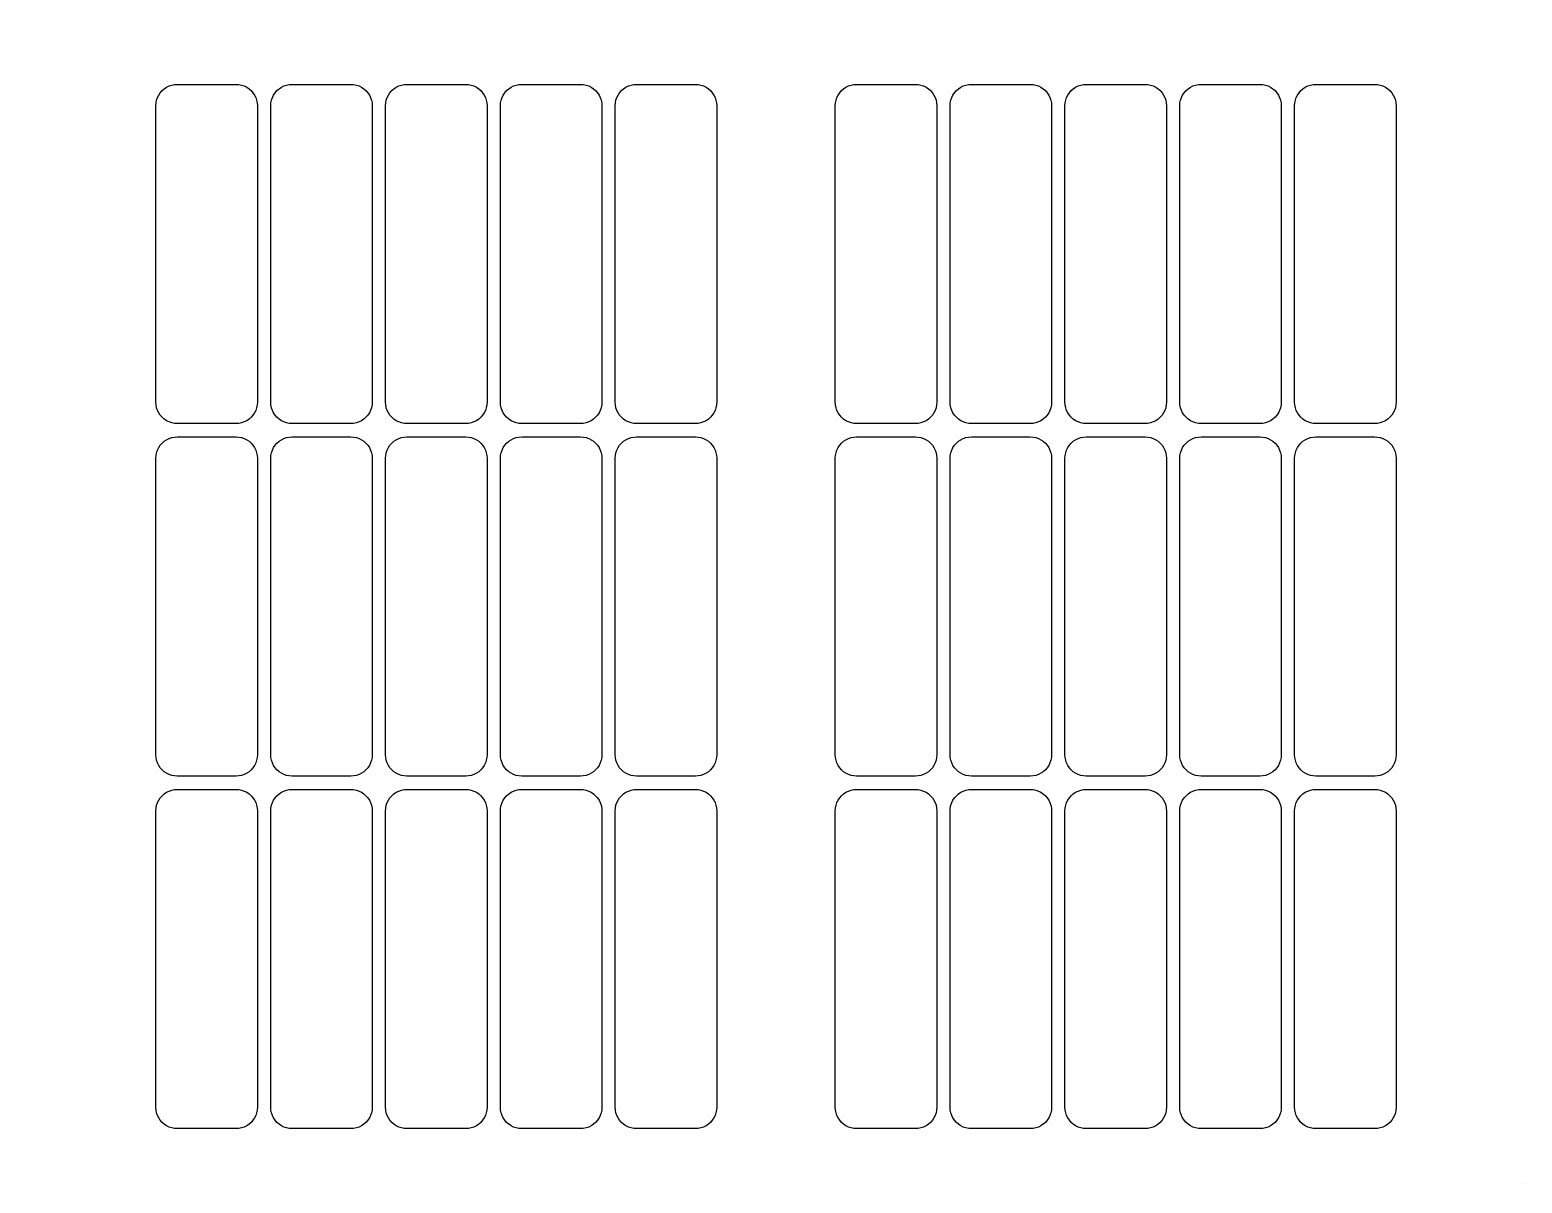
# Model space of a CAD drawing. Extents: x 0 to 279, y 0 to 216.
import ezdxf

# ---------------------------------------------------------------- set-up
doc = ezdxf.new("R2010")
doc.units = 0
doc.layers.add('ANCHOR', color=7, linetype='CONTINUOUS')
doc.layers.add('CUT', color=1, linetype='CONTINUOUS')

msp = doc.modelspace()

# ---------------------------------------------------------------- linework, layer by layer
at = {"layer": 'ANCHOR'}
for points in [[(0, 215.9), (0.01, 215.9), (0.01, 215.89), (0, 215.89)], [(279.39, 0.01), (279.4, 0.01), (279.4, 0), (279.39, 0)]]:
    msp.add_lwpolyline(points, close=True, dxfattribs=at)
at = {"layer": 'CUT'}
for points in [[(38.6, 205.7), (39.1221, 205.6658), (39.6353, 205.5637), (40.1307, 205.3955), (40.6, 205.1641), (41.035, 204.8734), (41.4284, 204.5284), (41.7734, 204.135), (42.0641, 203.7), (42.2955, 203.2307), (42.4637, 202.7353), (42.5658, 202.2221), (42.6, 201.7), (42.6, 146.2), (42.5658, 145.6779), (42.4637, 145.1647), (42.2955, 144.6693), (42.0641, 144.2), (41.7734, 143.765), (41.4284, 143.3716), (41.035, 143.0266), (40.6, 142.7359), (40.1307, 142.5045), (39.6353, 142.3363), (39.1221, 142.2342), (38.6, 142.2), (27.6, 142.2), (27.0779, 142.2342), (26.5647, 142.3363), (26.0693, 142.5045), (25.6, 142.7359), (25.165, 143.0266), (24.7716, 143.3716), (24.4266, 143.765), (24.1359, 144.2), (23.9045, 144.6693), (23.7363, 145.1647), (23.6342, 145.6779), (23.6, 146.2), (23.6, 201.7), (23.6342, 202.2221), (23.7363, 202.7353), (23.9045, 203.2307), (24.1359, 203.7), (24.4266, 204.135), (24.7716, 204.5284), (25.165, 204.8734), (25.6, 205.1641), (26.0693, 205.3955), (26.5647, 205.5637), (27.0779, 205.6658), (27.6, 205.7)], [(60.1, 205.7), (60.6221, 205.6658), (61.1353, 205.5637), (61.6307, 205.3955), (62.1, 205.1641), (62.535, 204.8734), (62.9284, 204.5284), (63.2734, 204.135), (63.5641, 203.7), (63.7955, 203.2307), (63.9637, 202.7353), (64.0658, 202.2221), (64.1, 201.7), (64.1, 146.2), (64.0658, 145.6779), (63.9637, 145.1647), (63.7955, 144.6693), (63.5641, 144.2), (63.2734, 143.765), (62.9284, 143.3716), (62.535, 143.0266), (62.1, 142.7359), (61.6307, 142.5045), (61.1353, 142.3363), (60.6221, 142.2342), (60.1, 142.2), (49.1, 142.2), (48.5779, 142.2342), (48.0647, 142.3363), (47.5693, 142.5045), (47.1, 142.7359), (46.665, 143.0266), (46.2716, 143.3716), (45.9266, 143.765), (45.6359, 144.2), (45.4045, 144.6693), (45.2363, 145.1647), (45.1342, 145.6779), (45.1, 146.2), (45.1, 201.7), (45.1342, 202.2221), (45.2363, 202.7353), (45.4045, 203.2307), (45.6359, 203.7), (45.9266, 204.135), (46.2716, 204.5284), (46.665, 204.8734), (47.1, 205.1641), (47.5693, 205.3955), (48.0647, 205.5637), (48.5779, 205.6658), (49.1, 205.7)], [(81.6, 205.7), (82.1221, 205.6658), (82.6353, 205.5637), (83.1307, 205.3955), (83.6, 205.1641), (84.035, 204.8734), (84.4284, 204.5284), (84.7734, 204.135), (85.0641, 203.7), (85.2955, 203.2307), (85.4637, 202.7353), (85.5658, 202.2221), (85.6, 201.7), (85.6, 146.2), (85.5658, 145.6779), (85.4637, 145.1647), (85.2955, 144.6693), (85.0641, 144.2), (84.7734, 143.765), (84.4284, 143.3716), (84.035, 143.0266), (83.6, 142.7359), (83.1307, 142.5045), (82.6353, 142.3363), (82.1221, 142.2342), (81.6, 142.2), (70.6, 142.2), (70.0779, 142.2342), (69.5647, 142.3363), (69.0693, 142.5045), (68.6, 142.7359), (68.165, 143.0266), (67.7716, 143.3716), (67.4266, 143.765), (67.1359, 144.2), (66.9045, 144.6693), (66.7363, 145.1647), (66.6342, 145.6779), (66.6, 146.2), (66.6, 201.7), (66.6342, 202.2221), (66.7363, 202.7353), (66.9045, 203.2307), (67.1359, 203.7), (67.4266, 204.135), (67.7716, 204.5284), (68.165, 204.8734), (68.6, 205.1641), (69.0693, 205.3955), (69.5647, 205.5637), (70.0779, 205.6658), (70.6, 205.7)], [(103.1, 205.7), (103.6221, 205.6658), (104.1353, 205.5637), (104.6307, 205.3955), (105.1, 205.1641), (105.535, 204.8734), (105.9284, 204.5284), (106.2734, 204.135), (106.5641, 203.7), (106.7955, 203.2307), (106.9637, 202.7353), (107.0658, 202.2221), (107.1, 201.7), (107.1, 146.2), (107.0658, 145.6779), (106.9637, 145.1647), (106.7955, 144.6693), (106.5641, 144.2), (106.2734, 143.765), (105.9284, 143.3716), (105.535, 143.0266), (105.1, 142.7359), (104.6307, 142.5045), (104.1353, 142.3363), (103.6221, 142.2342), (103.1, 142.2), (92.1, 142.2), (91.5779, 142.2342), (91.0647, 142.3363), (90.5693, 142.5045), (90.1, 142.7359), (89.665, 143.0266), (89.2716, 143.3716), (88.9266, 143.765), (88.6359, 144.2), (88.4045, 144.6693), (88.2363, 145.1647), (88.1342, 145.6779), (88.1, 146.2), (88.1, 201.7), (88.1342, 202.2221), (88.2363, 202.7353), (88.4045, 203.2307), (88.6359, 203.7), (88.9266, 204.135), (89.2716, 204.5284), (89.665, 204.8734), (90.1, 205.1641), (90.5693, 205.3955), (91.0647, 205.5637), (91.5779, 205.6658), (92.1, 205.7)], [(124.6, 205.7), (125.1221, 205.6658), (125.6353, 205.5637), (126.1307, 205.3955), (126.6, 205.1641), (127.035, 204.8734), (127.4284, 204.5284), (127.7734, 204.135), (128.0641, 203.7), (128.2955, 203.2307), (128.4637, 202.7353), (128.5658, 202.2221), (128.6, 201.7), (128.6, 146.2), (128.5658, 145.6779), (128.4637, 145.1647), (128.2955, 144.6693), (128.0641, 144.2), (127.7734, 143.765), (127.4284, 143.3716), (127.035, 143.0266), (126.6, 142.7359), (126.1307, 142.5045), (125.6353, 142.3363), (125.1221, 142.2342), (124.6, 142.2), (113.6, 142.2), (113.0779, 142.2342), (112.5647, 142.3363), (112.0693, 142.5045), (111.6, 142.7359), (111.165, 143.0266), (110.7716, 143.3716), (110.4266, 143.765), (110.1359, 144.2), (109.9045, 144.6693), (109.7363, 145.1647), (109.6342, 145.6779), (109.6, 146.2), (109.6, 201.7), (109.6342, 202.2221), (109.7363, 202.7353), (109.9045, 203.2307), (110.1359, 203.7), (110.4266, 204.135), (110.7716, 204.5284), (111.165, 204.8734), (111.6, 205.1641), (112.0693, 205.3955), (112.5647, 205.5637), (113.0779, 205.6658), (113.6, 205.7)], [(165.8, 205.7), (166.3221, 205.6658), (166.8353, 205.5637), (167.3307, 205.3955), (167.8, 205.1641), (168.235, 204.8734), (168.6284, 204.5284), (168.9734, 204.135), (169.2641, 203.7), (169.4955, 203.2307), (169.6637, 202.7353), (169.7658, 202.2221), (169.8, 201.7), (169.8, 146.2), (169.7658, 145.6779), (169.6637, 145.1647), (169.4955, 144.6693), (169.2641, 144.2), (168.9734, 143.765), (168.6284, 143.3716), (168.235, 143.0266), (167.8, 142.7359), (167.3307, 142.5045), (166.8353, 142.3363), (166.3221, 142.2342), (165.8, 142.2), (154.8, 142.2), (154.2779, 142.2342), (153.7647, 142.3363), (153.2693, 142.5045), (152.8, 142.7359), (152.365, 143.0266), (151.9716, 143.3716), (151.6266, 143.765), (151.3359, 144.2), (151.1045, 144.6693), (150.9363, 145.1647), (150.8342, 145.6779), (150.8, 146.2), (150.8, 201.7), (150.8342, 202.2221), (150.9363, 202.7353), (151.1045, 203.2307), (151.3359, 203.7), (151.6266, 204.135), (151.9716, 204.5284), (152.365, 204.8734), (152.8, 205.1641), (153.2693, 205.3955), (153.7647, 205.5637), (154.2779, 205.6658), (154.8, 205.7)], [(187.3, 205.7), (187.8221, 205.6658), (188.3353, 205.5637), (188.8307, 205.3955), (189.3, 205.1641), (189.735, 204.8734), (190.1284, 204.5284), (190.4734, 204.135), (190.7641, 203.7), (190.9955, 203.2307), (191.1637, 202.7353), (191.2658, 202.2221), (191.3, 201.7), (191.3, 146.2), (191.2658, 145.6779), (191.1637, 145.1647), (190.9955, 144.6693), (190.7641, 144.2), (190.4734, 143.765), (190.1284, 143.3716), (189.735, 143.0266), (189.3, 142.7359), (188.8307, 142.5045), (188.3353, 142.3363), (187.8221, 142.2342), (187.3, 142.2), (176.3, 142.2), (175.7779, 142.2342), (175.2647, 142.3363), (174.7693, 142.5045), (174.3, 142.7359), (173.865, 143.0266), (173.4716, 143.3716), (173.1266, 143.765), (172.8359, 144.2), (172.6045, 144.6693), (172.4363, 145.1647), (172.3342, 145.6779), (172.3, 146.2), (172.3, 201.7), (172.3342, 202.2221), (172.4363, 202.7353), (172.6045, 203.2307), (172.8359, 203.7), (173.1266, 204.135), (173.4716, 204.5284), (173.865, 204.8734), (174.3, 205.1641), (174.7693, 205.3955), (175.2647, 205.5637), (175.7779, 205.6658), (176.3, 205.7)], [(208.8, 205.7), (209.3221, 205.6658), (209.8353, 205.5637), (210.3307, 205.3955), (210.8, 205.1641), (211.235, 204.8734), (211.6284, 204.5284), (211.9734, 204.135), (212.2641, 203.7), (212.4955, 203.2307), (212.6637, 202.7353), (212.7658, 202.2221), (212.8, 201.7), (212.8, 146.2), (212.7658, 145.6779), (212.6637, 145.1647), (212.4955, 144.6693), (212.2641, 144.2), (211.9734, 143.765), (211.6284, 143.3716), (211.235, 143.0266), (210.8, 142.7359), (210.3307, 142.5045), (209.8353, 142.3363), (209.3221, 142.2342), (208.8, 142.2), (197.8, 142.2), (197.2779, 142.2342), (196.7647, 142.3363), (196.2693, 142.5045), (195.8, 142.7359), (195.365, 143.0266), (194.9716, 143.3716), (194.6266, 143.765), (194.3359, 144.2), (194.1045, 144.6693), (193.9363, 145.1647), (193.8342, 145.6779), (193.8, 146.2), (193.8, 201.7), (193.8342, 202.2221), (193.9363, 202.7353), (194.1045, 203.2307), (194.3359, 203.7), (194.6266, 204.135), (194.9716, 204.5284), (195.365, 204.8734), (195.8, 205.1641), (196.2693, 205.3955), (196.7647, 205.5637), (197.2779, 205.6658), (197.8, 205.7)], [(230.3, 205.7), (230.8221, 205.6658), (231.3353, 205.5637), (231.8307, 205.3955), (232.3, 205.1641), (232.735, 204.8734), (233.1284, 204.5284), (233.4734, 204.135), (233.7641, 203.7), (233.9955, 203.2307), (234.1637, 202.7353), (234.2658, 202.2221), (234.3, 201.7), (234.3, 146.2), (234.2658, 145.6779), (234.1637, 145.1647), (233.9955, 144.6693), (233.7641, 144.2), (233.4734, 143.765), (233.1284, 143.3716), (232.735, 143.0266), (232.3, 142.7359), (231.8307, 142.5045), (231.3353, 142.3363), (230.8221, 142.2342), (230.3, 142.2), (219.3, 142.2), (218.7779, 142.2342), (218.2647, 142.3363), (217.7693, 142.5045), (217.3, 142.7359), (216.865, 143.0266), (216.4716, 143.3716), (216.1266, 143.765), (215.8359, 144.2), (215.6045, 144.6693), (215.4363, 145.1647), (215.3342, 145.6779), (215.3, 146.2), (215.3, 201.7), (215.3342, 202.2221), (215.4363, 202.7353), (215.6045, 203.2307), (215.8359, 203.7), (216.1266, 204.135), (216.4716, 204.5284), (216.865, 204.8734), (217.3, 205.1641), (217.7693, 205.3955), (218.2647, 205.5637), (218.7779, 205.6658), (219.3, 205.7)], [(251.8, 205.7), (252.3221, 205.6658), (252.8353, 205.5637), (253.3307, 205.3955), (253.8, 205.1641), (254.235, 204.8734), (254.6284, 204.5284), (254.9734, 204.135), (255.2641, 203.7), (255.4955, 203.2307), (255.6637, 202.7353), (255.7658, 202.2221), (255.8, 201.7), (255.8, 146.2), (255.7658, 145.6779), (255.6637, 145.1647), (255.4955, 144.6693), (255.2641, 144.2), (254.9734, 143.765), (254.6284, 143.3716), (254.235, 143.0266), (253.8, 142.7359), (253.3307, 142.5045), (252.8353, 142.3363), (252.3221, 142.2342), (251.8, 142.2), (240.8, 142.2), (240.2779, 142.2342), (239.7647, 142.3363), (239.2693, 142.5045), (238.8, 142.7359), (238.365, 143.0266), (237.9716, 143.3716), (237.6266, 143.765), (237.3359, 144.2), (237.1045, 144.6693), (236.9363, 145.1647), (236.8342, 145.6779), (236.8, 146.2), (236.8, 201.7), (236.8342, 202.2221), (236.9363, 202.7353), (237.1045, 203.2307), (237.3359, 203.7), (237.6266, 204.135), (237.9716, 204.5284), (238.365, 204.8734), (238.8, 205.1641), (239.2693, 205.3955), (239.7647, 205.5637), (240.2779, 205.6658), (240.8, 205.7)], [(38.6, 139.7), (39.1221, 139.6658), (39.6353, 139.5637), (40.1307, 139.3955), (40.6, 139.1641), (41.035, 138.8734), (41.4284, 138.5284), (41.7734, 138.135), (42.0641, 137.7), (42.2955, 137.2307), (42.4637, 136.7353), (42.5658, 136.2221), (42.6, 135.7), (42.6, 80.2), (42.5658, 79.6779), (42.4637, 79.1647), (42.2955, 78.6693), (42.0641, 78.2), (41.7734, 77.765), (41.4284, 77.3716), (41.035, 77.0266), (40.6, 76.7359), (40.1307, 76.5045), (39.6353, 76.3363), (39.1221, 76.2342), (38.6, 76.2), (27.6, 76.2), (27.0779, 76.2342), (26.5647, 76.3363), (26.0693, 76.5045), (25.6, 76.7359), (25.165, 77.0266), (24.7716, 77.3716), (24.4266, 77.765), (24.1359, 78.2), (23.9045, 78.6693), (23.7363, 79.1647), (23.6342, 79.6779), (23.6, 80.2), (23.6, 135.7), (23.6342, 136.2221), (23.7363, 136.7353), (23.9045, 137.2307), (24.1359, 137.7), (24.4266, 138.135), (24.7716, 138.5284), (25.165, 138.8734), (25.6, 139.1641), (26.0693, 139.3955), (26.5647, 139.5637), (27.0779, 139.6658), (27.6, 139.7)], [(60.1, 139.7), (60.6221, 139.6658), (61.1353, 139.5637), (61.6307, 139.3955), (62.1, 139.1641), (62.535, 138.8734), (62.9284, 138.5284), (63.2734, 138.135), (63.5641, 137.7), (63.7955, 137.2307), (63.9637, 136.7353), (64.0658, 136.2221), (64.1, 135.7), (64.1, 80.2), (64.0658, 79.6779), (63.9637, 79.1647), (63.7955, 78.6693), (63.5641, 78.2), (63.2734, 77.765), (62.9284, 77.3716), (62.535, 77.0266), (62.1, 76.7359), (61.6307, 76.5045), (61.1353, 76.3363), (60.6221, 76.2342), (60.1, 76.2), (49.1, 76.2), (48.5779, 76.2342), (48.0647, 76.3363), (47.5693, 76.5045), (47.1, 76.7359), (46.665, 77.0266), (46.2716, 77.3716), (45.9266, 77.765), (45.6359, 78.2), (45.4045, 78.6693), (45.2363, 79.1647), (45.1342, 79.6779), (45.1, 80.2), (45.1, 135.7), (45.1342, 136.2221), (45.2363, 136.7353), (45.4045, 137.2307), (45.6359, 137.7), (45.9266, 138.135), (46.2716, 138.5284), (46.665, 138.8734), (47.1, 139.1641), (47.5693, 139.3955), (48.0647, 139.5637), (48.5779, 139.6658), (49.1, 139.7)], [(81.6, 139.7), (82.1221, 139.6658), (82.6353, 139.5637), (83.1307, 139.3955), (83.6, 139.1641), (84.035, 138.8734), (84.4284, 138.5284), (84.7734, 138.135), (85.0641, 137.7), (85.2955, 137.2307), (85.4637, 136.7353), (85.5658, 136.2221), (85.6, 135.7), (85.6, 80.2), (85.5658, 79.6779), (85.4637, 79.1647), (85.2955, 78.6693), (85.0641, 78.2), (84.7734, 77.765), (84.4284, 77.3716), (84.035, 77.0266), (83.6, 76.7359), (83.1307, 76.5045), (82.6353, 76.3363), (82.1221, 76.2342), (81.6, 76.2), (70.6, 76.2), (70.0779, 76.2342), (69.5647, 76.3363), (69.0693, 76.5045), (68.6, 76.7359), (68.165, 77.0266), (67.7716, 77.3716), (67.4266, 77.765), (67.1359, 78.2), (66.9045, 78.6693), (66.7363, 79.1647), (66.6342, 79.6779), (66.6, 80.2), (66.6, 135.7), (66.6342, 136.2221), (66.7363, 136.7353), (66.9045, 137.2307), (67.1359, 137.7), (67.4266, 138.135), (67.7716, 138.5284), (68.165, 138.8734), (68.6, 139.1641), (69.0693, 139.3955), (69.5647, 139.5637), (70.0779, 139.6658), (70.6, 139.7)], [(103.1, 139.7), (103.6221, 139.6658), (104.1353, 139.5637), (104.6307, 139.3955), (105.1, 139.1641), (105.535, 138.8734), (105.9284, 138.5284), (106.2734, 138.135), (106.5641, 137.7), (106.7955, 137.2307), (106.9637, 136.7353), (107.0658, 136.2221), (107.1, 135.7), (107.1, 80.2), (107.0658, 79.6779), (106.9637, 79.1647), (106.7955, 78.6693), (106.5641, 78.2), (106.2734, 77.765), (105.9284, 77.3716), (105.535, 77.0266), (105.1, 76.7359), (104.6307, 76.5045), (104.1353, 76.3363), (103.6221, 76.2342), (103.1, 76.2), (92.1, 76.2), (91.5779, 76.2342), (91.0647, 76.3363), (90.5693, 76.5045), (90.1, 76.7359), (89.665, 77.0266), (89.2716, 77.3716), (88.9266, 77.765), (88.6359, 78.2), (88.4045, 78.6693), (88.2363, 79.1647), (88.1342, 79.6779), (88.1, 80.2), (88.1, 135.7), (88.1342, 136.2221), (88.2363, 136.7353), (88.4045, 137.2307), (88.6359, 137.7), (88.9266, 138.135), (89.2716, 138.5284), (89.665, 138.8734), (90.1, 139.1641), (90.5693, 139.3955), (91.0647, 139.5637), (91.5779, 139.6658), (92.1, 139.7)], [(124.6, 139.7), (125.1221, 139.6658), (125.6353, 139.5637), (126.1307, 139.3955), (126.6, 139.1641), (127.035, 138.8734), (127.4284, 138.5284), (127.7734, 138.135), (128.0641, 137.7), (128.2955, 137.2307), (128.4637, 136.7353), (128.5658, 136.2221), (128.6, 135.7), (128.6, 80.2), (128.5658, 79.6779), (128.4637, 79.1647), (128.2955, 78.6693), (128.0641, 78.2), (127.7734, 77.765), (127.4284, 77.3716), (127.035, 77.0266), (126.6, 76.7359), (126.1307, 76.5045), (125.6353, 76.3363), (125.1221, 76.2342), (124.6, 76.2), (113.6, 76.2), (113.0779, 76.2342), (112.5647, 76.3363), (112.0693, 76.5045), (111.6, 76.7359), (111.165, 77.0266), (110.7716, 77.3716), (110.4266, 77.765), (110.1359, 78.2), (109.9045, 78.6693), (109.7363, 79.1647), (109.6342, 79.6779), (109.6, 80.2), (109.6, 135.7), (109.6342, 136.2221), (109.7363, 136.7353), (109.9045, 137.2307), (110.1359, 137.7), (110.4266, 138.135), (110.7716, 138.5284), (111.165, 138.8734), (111.6, 139.1641), (112.0693, 139.3955), (112.5647, 139.5637), (113.0779, 139.6658), (113.6, 139.7)], [(165.8, 139.7), (166.3221, 139.6658), (166.8353, 139.5637), (167.3307, 139.3955), (167.8, 139.1641), (168.235, 138.8734), (168.6284, 138.5284), (168.9734, 138.135), (169.2641, 137.7), (169.4955, 137.2307), (169.6637, 136.7353), (169.7658, 136.2221), (169.8, 135.7), (169.8, 80.2), (169.7658, 79.6779), (169.6637, 79.1647), (169.4955, 78.6693), (169.2641, 78.2), (168.9734, 77.765), (168.6284, 77.3716), (168.235, 77.0266), (167.8, 76.7359), (167.3307, 76.5045), (166.8353, 76.3363), (166.3221, 76.2342), (165.8, 76.2), (154.8, 76.2), (154.2779, 76.2342), (153.7647, 76.3363), (153.2693, 76.5045), (152.8, 76.7359), (152.365, 77.0266), (151.9716, 77.3716), (151.6266, 77.765), (151.3359, 78.2), (151.1045, 78.6693), (150.9363, 79.1647), (150.8342, 79.6779), (150.8, 80.2), (150.8, 135.7), (150.8342, 136.2221), (150.9363, 136.7353), (151.1045, 137.2307), (151.3359, 137.7), (151.6266, 138.135), (151.9716, 138.5284), (152.365, 138.8734), (152.8, 139.1641), (153.2693, 139.3955), (153.7647, 139.5637), (154.2779, 139.6658), (154.8, 139.7)], [(187.3, 139.7), (187.8221, 139.6658), (188.3353, 139.5637), (188.8307, 139.3955), (189.3, 139.1641), (189.735, 138.8734), (190.1284, 138.5284), (190.4734, 138.135), (190.7641, 137.7), (190.9955, 137.2307), (191.1637, 136.7353), (191.2658, 136.2221), (191.3, 135.7), (191.3, 80.2), (191.2658, 79.6779), (191.1637, 79.1647), (190.9955, 78.6693), (190.7641, 78.2), (190.4734, 77.765), (190.1284, 77.3716), (189.735, 77.0266), (189.3, 76.7359), (188.8307, 76.5045), (188.3353, 76.3363), (187.8221, 76.2342), (187.3, 76.2), (176.3, 76.2), (175.7779, 76.2342), (175.2647, 76.3363), (174.7693, 76.5045), (174.3, 76.7359), (173.865, 77.0266), (173.4716, 77.3716), (173.1266, 77.765), (172.8359, 78.2), (172.6045, 78.6693), (172.4363, 79.1647), (172.3342, 79.6779), (172.3, 80.2), (172.3, 135.7), (172.3342, 136.2221), (172.4363, 136.7353), (172.6045, 137.2307), (172.8359, 137.7), (173.1266, 138.135), (173.4716, 138.5284), (173.865, 138.8734), (174.3, 139.1641), (174.7693, 139.3955), (175.2647, 139.5637), (175.7779, 139.6658), (176.3, 139.7)], [(208.8, 139.7), (209.3221, 139.6658), (209.8353, 139.5637), (210.3307, 139.3955), (210.8, 139.1641), (211.235, 138.8734), (211.6284, 138.5284), (211.9734, 138.135), (212.2641, 137.7), (212.4955, 137.2307), (212.6637, 136.7353), (212.7658, 136.2221), (212.8, 135.7), (212.8, 80.2), (212.7658, 79.6779), (212.6637, 79.1647), (212.4955, 78.6693), (212.2641, 78.2), (211.9734, 77.765), (211.6284, 77.3716), (211.235, 77.0266), (210.8, 76.7359), (210.3307, 76.5045), (209.8353, 76.3363), (209.3221, 76.2342), (208.8, 76.2), (197.8, 76.2), (197.2779, 76.2342), (196.7647, 76.3363), (196.2693, 76.5045), (195.8, 76.7359), (195.365, 77.0266), (194.9716, 77.3716), (194.6266, 77.765), (194.3359, 78.2), (194.1045, 78.6693), (193.9363, 79.1647), (193.8342, 79.6779), (193.8, 80.2), (193.8, 135.7), (193.8342, 136.2221), (193.9363, 136.7353), (194.1045, 137.2307), (194.3359, 137.7), (194.6266, 138.135), (194.9716, 138.5284), (195.365, 138.8734), (195.8, 139.1641), (196.2693, 139.3955), (196.7647, 139.5637), (197.2779, 139.6658), (197.8, 139.7)], [(230.3, 139.7), (230.8221, 139.6658), (231.3353, 139.5637), (231.8307, 139.3955), (232.3, 139.1641), (232.735, 138.8734), (233.1284, 138.5284), (233.4734, 138.135), (233.7641, 137.7), (233.9955, 137.2307), (234.1637, 136.7353), (234.2658, 136.2221), (234.3, 135.7), (234.3, 80.2), (234.2658, 79.6779), (234.1637, 79.1647), (233.9955, 78.6693), (233.7641, 78.2), (233.4734, 77.765), (233.1284, 77.3716), (232.735, 77.0266), (232.3, 76.7359), (231.8307, 76.5045), (231.3353, 76.3363), (230.8221, 76.2342), (230.3, 76.2), (219.3, 76.2), (218.7779, 76.2342), (218.2647, 76.3363), (217.7693, 76.5045), (217.3, 76.7359), (216.865, 77.0266), (216.4716, 77.3716), (216.1266, 77.765), (215.8359, 78.2), (215.6045, 78.6693), (215.4363, 79.1647), (215.3342, 79.6779), (215.3, 80.2), (215.3, 135.7), (215.3342, 136.2221), (215.4363, 136.7353), (215.6045, 137.2307), (215.8359, 137.7), (216.1266, 138.135), (216.4716, 138.5284), (216.865, 138.8734), (217.3, 139.1641), (217.7693, 139.3955), (218.2647, 139.5637), (218.7779, 139.6658), (219.3, 139.7)], [(251.8, 139.7), (252.3221, 139.6658), (252.8353, 139.5637), (253.3307, 139.3955), (253.8, 139.1641), (254.235, 138.8734), (254.6284, 138.5284), (254.9734, 138.135), (255.2641, 137.7), (255.4955, 137.2307), (255.6637, 136.7353), (255.7658, 136.2221), (255.8, 135.7), (255.8, 80.2), (255.7658, 79.6779), (255.6637, 79.1647), (255.4955, 78.6693), (255.2641, 78.2), (254.9734, 77.765), (254.6284, 77.3716), (254.235, 77.0266), (253.8, 76.7359), (253.3307, 76.5045), (252.8353, 76.3363), (252.3221, 76.2342), (251.8, 76.2), (240.8, 76.2), (240.2779, 76.2342), (239.7647, 76.3363), (239.2693, 76.5045), (238.8, 76.7359), (238.365, 77.0266), (237.9716, 77.3716), (237.6266, 77.765), (237.3359, 78.2), (237.1045, 78.6693), (236.9363, 79.1647), (236.8342, 79.6779), (236.8, 80.2), (236.8, 135.7), (236.8342, 136.2221), (236.9363, 136.7353), (237.1045, 137.2307), (237.3359, 137.7), (237.6266, 138.135), (237.9716, 138.5284), (238.365, 138.8734), (238.8, 139.1641), (239.2693, 139.3955), (239.7647, 139.5637), (240.2779, 139.6658), (240.8, 139.7)], [(38.6, 73.7), (39.1221, 73.6658), (39.6353, 73.5637), (40.1307, 73.3955), (40.6, 73.1641), (41.035, 72.8734), (41.4284, 72.5284), (41.7734, 72.135), (42.0641, 71.7), (42.2955, 71.2307), (42.4637, 70.7353), (42.5658, 70.2221), (42.6, 69.7), (42.6, 14.2), (42.5658, 13.6779), (42.4637, 13.1647), (42.2955, 12.6693), (42.0641, 12.2), (41.7734, 11.765), (41.4284, 11.3716), (41.035, 11.0266), (40.6, 10.7359), (40.1307, 10.5045), (39.6353, 10.3363), (39.1221, 10.2342), (38.6, 10.2), (27.6, 10.2), (27.0779, 10.2342), (26.5647, 10.3363), (26.0693, 10.5045), (25.6, 10.7359), (25.165, 11.0266), (24.7716, 11.3716), (24.4266, 11.765), (24.1359, 12.2), (23.9045, 12.6693), (23.7363, 13.1647), (23.6342, 13.6779), (23.6, 14.2), (23.6, 69.7), (23.6342, 70.2221), (23.7363, 70.7353), (23.9045, 71.2307), (24.1359, 71.7), (24.4266, 72.135), (24.7716, 72.5284), (25.165, 72.8734), (25.6, 73.1641), (26.0693, 73.3955), (26.5647, 73.5637), (27.0779, 73.6658), (27.6, 73.7)], [(60.1, 73.7), (60.6221, 73.6658), (61.1353, 73.5637), (61.6307, 73.3955), (62.1, 73.1641), (62.535, 72.8734), (62.9284, 72.5284), (63.2734, 72.135), (63.5641, 71.7), (63.7955, 71.2307), (63.9637, 70.7353), (64.0658, 70.2221), (64.1, 69.7), (64.1, 14.2), (64.0658, 13.6779), (63.9637, 13.1647), (63.7955, 12.6693), (63.5641, 12.2), (63.2734, 11.765), (62.9284, 11.3716), (62.535, 11.0266), (62.1, 10.7359), (61.6307, 10.5045), (61.1353, 10.3363), (60.6221, 10.2342), (60.1, 10.2), (49.1, 10.2), (48.5779, 10.2342), (48.0647, 10.3363), (47.5693, 10.5045), (47.1, 10.7359), (46.665, 11.0266), (46.2716, 11.3716), (45.9266, 11.765), (45.6359, 12.2), (45.4045, 12.6693), (45.2363, 13.1647), (45.1342, 13.6779), (45.1, 14.2), (45.1, 69.7), (45.1342, 70.2221), (45.2363, 70.7353), (45.4045, 71.2307), (45.6359, 71.7), (45.9266, 72.135), (46.2716, 72.5284), (46.665, 72.8734), (47.1, 73.1641), (47.5693, 73.3955), (48.0647, 73.5637), (48.5779, 73.6658), (49.1, 73.7)], [(81.6, 73.7), (82.1221, 73.6658), (82.6353, 73.5637), (83.1307, 73.3955), (83.6, 73.1641), (84.035, 72.8734), (84.4284, 72.5284), (84.7734, 72.135), (85.0641, 71.7), (85.2955, 71.2307), (85.4637, 70.7353), (85.5658, 70.2221), (85.6, 69.7), (85.6, 14.2), (85.5658, 13.6779), (85.4637, 13.1647), (85.2955, 12.6693), (85.0641, 12.2), (84.7734, 11.765), (84.4284, 11.3716), (84.035, 11.0266), (83.6, 10.7359), (83.1307, 10.5045), (82.6353, 10.3363), (82.1221, 10.2342), (81.6, 10.2), (70.6, 10.2), (70.0779, 10.2342), (69.5647, 10.3363), (69.0693, 10.5045), (68.6, 10.7359), (68.165, 11.0266), (67.7716, 11.3716), (67.4266, 11.765), (67.1359, 12.2), (66.9045, 12.6693), (66.7363, 13.1647), (66.6342, 13.6779), (66.6, 14.2), (66.6, 69.7), (66.6342, 70.2221), (66.7363, 70.7353), (66.9045, 71.2307), (67.1359, 71.7), (67.4266, 72.135), (67.7716, 72.5284), (68.165, 72.8734), (68.6, 73.1641), (69.0693, 73.3955), (69.5647, 73.5637), (70.0779, 73.6658), (70.6, 73.7)], [(103.1, 73.7), (103.6221, 73.6658), (104.1353, 73.5637), (104.6307, 73.3955), (105.1, 73.1641), (105.535, 72.8734), (105.9284, 72.5284), (106.2734, 72.135), (106.5641, 71.7), (106.7955, 71.2307), (106.9637, 70.7353), (107.0658, 70.2221), (107.1, 69.7), (107.1, 14.2), (107.0658, 13.6779), (106.9637, 13.1647), (106.7955, 12.6693), (106.5641, 12.2), (106.2734, 11.765), (105.9284, 11.3716), (105.535, 11.0266), (105.1, 10.7359), (104.6307, 10.5045), (104.1353, 10.3363), (103.6221, 10.2342), (103.1, 10.2), (92.1, 10.2), (91.5779, 10.2342), (91.0647, 10.3363), (90.5693, 10.5045), (90.1, 10.7359), (89.665, 11.0266), (89.2716, 11.3716), (88.9266, 11.765), (88.6359, 12.2), (88.4045, 12.6693), (88.2363, 13.1647), (88.1342, 13.6779), (88.1, 14.2), (88.1, 69.7), (88.1342, 70.2221), (88.2363, 70.7353), (88.4045, 71.2307), (88.6359, 71.7), (88.9266, 72.135), (89.2716, 72.5284), (89.665, 72.8734), (90.1, 73.1641), (90.5693, 73.3955), (91.0647, 73.5637), (91.5779, 73.6658), (92.1, 73.7)], [(124.6, 73.7), (125.1221, 73.6658), (125.6353, 73.5637), (126.1307, 73.3955), (126.6, 73.1641), (127.035, 72.8734), (127.4284, 72.5284), (127.7734, 72.135), (128.0641, 71.7), (128.2955, 71.2307), (128.4637, 70.7353), (128.5658, 70.2221), (128.6, 69.7), (128.6, 14.2), (128.5658, 13.6779), (128.4637, 13.1647), (128.2955, 12.6693), (128.0641, 12.2), (127.7734, 11.765), (127.4284, 11.3716), (127.035, 11.0266), (126.6, 10.7359), (126.1307, 10.5045), (125.6353, 10.3363), (125.1221, 10.2342), (124.6, 10.2), (113.6, 10.2), (113.0779, 10.2342), (112.5647, 10.3363), (112.0693, 10.5045), (111.6, 10.7359), (111.165, 11.0266), (110.7716, 11.3716), (110.4266, 11.765), (110.1359, 12.2), (109.9045, 12.6693), (109.7363, 13.1647), (109.6342, 13.6779), (109.6, 14.2), (109.6, 69.7), (109.6342, 70.2221), (109.7363, 70.7353), (109.9045, 71.2307), (110.1359, 71.7), (110.4266, 72.135), (110.7716, 72.5284), (111.165, 72.8734), (111.6, 73.1641), (112.0693, 73.3955), (112.5647, 73.5637), (113.0779, 73.6658), (113.6, 73.7)], [(165.8, 73.7), (166.3221, 73.6658), (166.8353, 73.5637), (167.3307, 73.3955), (167.8, 73.1641), (168.235, 72.8734), (168.6284, 72.5284), (168.9734, 72.135), (169.2641, 71.7), (169.4955, 71.2307), (169.6637, 70.7353), (169.7658, 70.2221), (169.8, 69.7), (169.8, 14.2), (169.7658, 13.6779), (169.6637, 13.1647), (169.4955, 12.6693), (169.2641, 12.2), (168.9734, 11.765), (168.6284, 11.3716), (168.235, 11.0266), (167.8, 10.7359), (167.3307, 10.5045), (166.8353, 10.3363), (166.3221, 10.2342), (165.8, 10.2), (154.8, 10.2), (154.2779, 10.2342), (153.7647, 10.3363), (153.2693, 10.5045), (152.8, 10.7359), (152.365, 11.0266), (151.9716, 11.3716), (151.6266, 11.765), (151.3359, 12.2), (151.1045, 12.6693), (150.9363, 13.1647), (150.8342, 13.6779), (150.8, 14.2), (150.8, 69.7), (150.8342, 70.2221), (150.9363, 70.7353), (151.1045, 71.2307), (151.3359, 71.7), (151.6266, 72.135), (151.9716, 72.5284), (152.365, 72.8734), (152.8, 73.1641), (153.2693, 73.3955), (153.7647, 73.5637), (154.2779, 73.6658), (154.8, 73.7)], [(187.3, 73.7), (187.8221, 73.6658), (188.3353, 73.5637), (188.8307, 73.3955), (189.3, 73.1641), (189.735, 72.8734), (190.1284, 72.5284), (190.4734, 72.135), (190.7641, 71.7), (190.9955, 71.2307), (191.1637, 70.7353), (191.2658, 70.2221), (191.3, 69.7), (191.3, 14.2), (191.2658, 13.6779), (191.1637, 13.1647), (190.9955, 12.6693), (190.7641, 12.2), (190.4734, 11.765), (190.1284, 11.3716), (189.735, 11.0266), (189.3, 10.7359), (188.8307, 10.5045), (188.3353, 10.3363), (187.8221, 10.2342), (187.3, 10.2), (176.3, 10.2), (175.7779, 10.2342), (175.2647, 10.3363), (174.7693, 10.5045), (174.3, 10.7359), (173.865, 11.0266), (173.4716, 11.3716), (173.1266, 11.765), (172.8359, 12.2), (172.6045, 12.6693), (172.4363, 13.1647), (172.3342, 13.6779), (172.3, 14.2), (172.3, 69.7), (172.3342, 70.2221), (172.4363, 70.7353), (172.6045, 71.2307), (172.8359, 71.7), (173.1266, 72.135), (173.4716, 72.5284), (173.865, 72.8734), (174.3, 73.1641), (174.7693, 73.3955), (175.2647, 73.5637), (175.7779, 73.6658), (176.3, 73.7)], [(208.8, 73.7), (209.3221, 73.6658), (209.8353, 73.5637), (210.3307, 73.3955), (210.8, 73.1641), (211.235, 72.8734), (211.6284, 72.5284), (211.9734, 72.135), (212.2641, 71.7), (212.4955, 71.2307), (212.6637, 70.7353), (212.7658, 70.2221), (212.8, 69.7), (212.8, 14.2), (212.7658, 13.6779), (212.6637, 13.1647), (212.4955, 12.6693), (212.2641, 12.2), (211.9734, 11.765), (211.6284, 11.3716), (211.235, 11.0266), (210.8, 10.7359), (210.3307, 10.5045), (209.8353, 10.3363), (209.3221, 10.2342), (208.8, 10.2), (197.8, 10.2), (197.2779, 10.2342), (196.7647, 10.3363), (196.2693, 10.5045), (195.8, 10.7359), (195.365, 11.0266), (194.9716, 11.3716), (194.6266, 11.765), (194.3359, 12.2), (194.1045, 12.6693), (193.9363, 13.1647), (193.8342, 13.6779), (193.8, 14.2), (193.8, 69.7), (193.8342, 70.2221), (193.9363, 70.7353), (194.1045, 71.2307), (194.3359, 71.7), (194.6266, 72.135), (194.9716, 72.5284), (195.365, 72.8734), (195.8, 73.1641), (196.2693, 73.3955), (196.7647, 73.5637), (197.2779, 73.6658), (197.8, 73.7)], [(230.3, 73.7), (230.8221, 73.6658), (231.3353, 73.5637), (231.8307, 73.3955), (232.3, 73.1641), (232.735, 72.8734), (233.1284, 72.5284), (233.4734, 72.135), (233.7641, 71.7), (233.9955, 71.2307), (234.1637, 70.7353), (234.2658, 70.2221), (234.3, 69.7), (234.3, 14.2), (234.2658, 13.6779), (234.1637, 13.1647), (233.9955, 12.6693), (233.7641, 12.2), (233.4734, 11.765), (233.1284, 11.3716), (232.735, 11.0266), (232.3, 10.7359), (231.8307, 10.5045), (231.3353, 10.3363), (230.8221, 10.2342), (230.3, 10.2), (219.3, 10.2), (218.7779, 10.2342), (218.2647, 10.3363), (217.7693, 10.5045), (217.3, 10.7359), (216.865, 11.0266), (216.4716, 11.3716), (216.1266, 11.765), (215.8359, 12.2), (215.6045, 12.6693), (215.4363, 13.1647), (215.3342, 13.6779), (215.3, 14.2), (215.3, 69.7), (215.3342, 70.2221), (215.4363, 70.7353), (215.6045, 71.2307), (215.8359, 71.7), (216.1266, 72.135), (216.4716, 72.5284), (216.865, 72.8734), (217.3, 73.1641), (217.7693, 73.3955), (218.2647, 73.5637), (218.7779, 73.6658), (219.3, 73.7)], [(251.8, 73.7), (252.3221, 73.6658), (252.8353, 73.5637), (253.3307, 73.3955), (253.8, 73.1641), (254.235, 72.8734), (254.6284, 72.5284), (254.9734, 72.135), (255.2641, 71.7), (255.4955, 71.2307), (255.6637, 70.7353), (255.7658, 70.2221), (255.8, 69.7), (255.8, 14.2), (255.7658, 13.6779), (255.6637, 13.1647), (255.4955, 12.6693), (255.2641, 12.2), (254.9734, 11.765), (254.6284, 11.3716), (254.235, 11.0266), (253.8, 10.7359), (253.3307, 10.5045), (252.8353, 10.3363), (252.3221, 10.2342), (251.8, 10.2), (240.8, 10.2), (240.2779, 10.2342), (239.7647, 10.3363), (239.2693, 10.5045), (238.8, 10.7359), (238.365, 11.0266), (237.9716, 11.3716), (237.6266, 11.765), (237.3359, 12.2), (237.1045, 12.6693), (236.9363, 13.1647), (236.8342, 13.6779), (236.8, 14.2), (236.8, 69.7), (236.8342, 70.2221), (236.9363, 70.7353), (237.1045, 71.2307), (237.3359, 71.7), (237.6266, 72.135), (237.9716, 72.5284), (238.365, 72.8734), (238.8, 73.1641), (239.2693, 73.3955), (239.7647, 73.5637), (240.2779, 73.6658), (240.8, 73.7)]]:
    msp.add_lwpolyline(points, close=True, dxfattribs=at)

doc.saveas('drawing.dxf')
